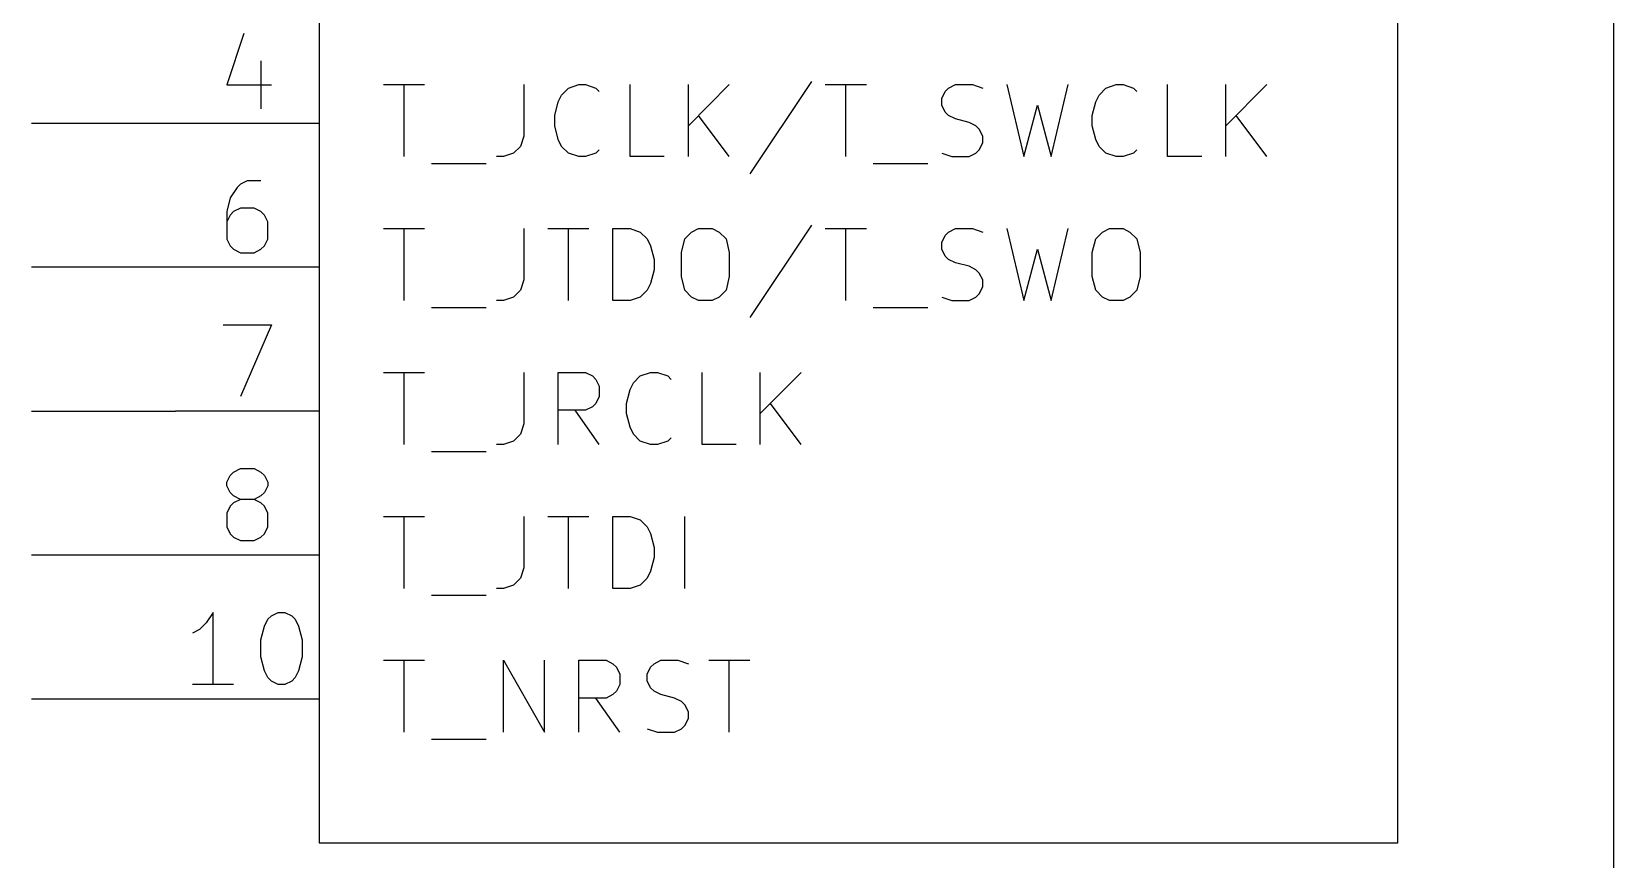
# Model space of a CAD drawing. Extents: x 0.4 to 16.1, y -11.3 to -0.4.
# Drawn here: x 9.55 to 10.65, y -2.611 to -2.036 of the extents above; entities that cross this region are included whole.
import ezdxf

# ---------------------------------------------------------------- set-up
doc = ezdxf.new("R2010")
doc.units = 0
doc.header["$MEASUREMENT"] = 0
for name, color, linetype in [('BLUE3', 171, 'CONTINUOUS'), ('CYAN2', 4, 'CONTINUOUS'), ('GREEN3', 91, 'CONTINUOUS'), ('LYELLOW', 51, 'CONTINUOUS'), ('RED2', 1, 'CONTINUOUS'), ('RED3', 11, 'CONTINUOUS')]:
    doc.layers.add(name, color=color, linetype=linetype)

msp = doc.modelspace()

# ---------------------------------------------------------------- linework, layer by layer
at = {"layer": 'BLUE3', "linetype": 'CONTINUOUS'}
msp.add_line((10.65, -0.55), (10.65, -4.65), dxfattribs=at)
at = {"layer": 'CYAN2', "linetype": 'CONTINUOUS'}
for p, q in [((9.7948, -2.0731), (9.8233, -2.0731)), ((9.7948, -2.0731), (9.8233, -2.0731)), ((9.809, -2.1231), (9.809, -2.0731)), ((9.809, -2.1231), (9.809, -2.0731)), ((9.8924, -2.0731), (9.8924, -2.1088)), ((9.8924, -2.0731), (9.8924, -2.1088)), ((9.9186, -2.0803), (9.9233, -2.0755)), ((9.9186, -2.0803), (9.9233, -2.0755)), ((9.9233, -2.0755), (9.9305, -2.0731)), ((9.9233, -2.0755), (9.9305, -2.0731)), ((9.9305, -2.0731), (9.9352, -2.0731)), ((9.9305, -2.0731), (9.9352, -2.0731)), ((9.9352, -2.0731), (9.9424, -2.0755)), ((9.9352, -2.0731), (9.9424, -2.0755)), ((9.9424, -2.0755), (9.9448, -2.0779)), ((9.9424, -2.0755), (9.9448, -2.0779)), ((9.9662, -2.1231), (9.9662, -2.0731)), ((9.9662, -2.1231), (9.9662, -2.0731)), ((10.0067, -2.1231), (10.0067, -2.0731)), ((10.0352, -2.0731), (10.0067, -2.1017)), ((10.0067, -2.1231), (10.0067, -2.0731)), ((10.0352, -2.0731), (10.0067, -2.1017)), ((10.0924, -2.0708), (10.0495, -2.135)), ((10.0924, -2.0708), (10.0495, -2.135)), ((10.1019, -2.0731), (10.1305, -2.0731)), ((10.1019, -2.0731), (10.1305, -2.0731)), ((10.1162, -2.1231), (10.1162, -2.0731)), ((10.1162, -2.1231), (10.1162, -2.0731)), ((10.1829, -2.0827), (10.1852, -2.0779)), ((10.1829, -2.0827), (10.1852, -2.0779)), ((10.1852, -2.0779), (10.1876, -2.0755)), ((10.1852, -2.0779), (10.1876, -2.0755)), ((10.1876, -2.0755), (10.1924, -2.0731)), ((10.1876, -2.0755), (10.1924, -2.0731)), ((10.1924, -2.0731), (10.2043, -2.0731)), ((10.1924, -2.0731), (10.2043, -2.0731)), ((10.2043, -2.0731), (10.2114, -2.0755)), ((10.2043, -2.0731), (10.2114, -2.0755)), ((10.2281, -2.0731), (10.24, -2.1231)), ((10.2281, -2.0731), (10.24, -2.1231)), ((10.259, -2.1231), (10.2709, -2.0731)), ((10.259, -2.1231), (10.2709, -2.0731)), ((10.2924, -2.0803), (10.2971, -2.0755)), ((10.2924, -2.0803), (10.2971, -2.0755)), ((10.2971, -2.0755), (10.3043, -2.0731)), ((10.2971, -2.0755), (10.3043, -2.0731)), ((10.3043, -2.0731), (10.309, -2.0731)), ((10.3043, -2.0731), (10.309, -2.0731)), ((10.309, -2.0731), (10.3162, -2.0755)), ((10.309, -2.0731), (10.3162, -2.0755)), ((10.3162, -2.0755), (10.3186, -2.0779)), ((10.3162, -2.0755), (10.3186, -2.0779)), ((10.34, -2.1231), (10.34, -2.0731)), ((10.34, -2.1231), (10.34, -2.0731)), ((10.3805, -2.1231), (10.3805, -2.0731)), ((10.409, -2.0731), (10.3805, -2.1017)), ((10.3805, -2.1231), (10.3805, -2.0731)), ((10.409, -2.0731), (10.3805, -2.1017)), ((9.9138, -2.0946), (9.9162, -2.085)), ((9.9138, -2.0946), (9.9162, -2.085)), ((9.9162, -2.085), (9.9186, -2.0803)), ((9.9162, -2.085), (9.9186, -2.0803)), ((10.1829, -2.0874), (10.1829, -2.0827)), ((10.1829, -2.0874), (10.1829, -2.0827)), ((10.1852, -2.0922), (10.1829, -2.0874)), ((10.1852, -2.0922), (10.1829, -2.0874)), ((10.24, -2.1231), (10.2495, -2.0874)), ((10.24, -2.1231), (10.2495, -2.0874)), ((10.2495, -2.0874), (10.259, -2.1231)), ((10.2495, -2.0874), (10.259, -2.1231)), ((10.2876, -2.0946), (10.29, -2.085)), ((10.2876, -2.0946), (10.29, -2.085)), ((10.29, -2.085), (10.2924, -2.0803)), ((10.29, -2.085), (10.2924, -2.0803)), ((9.9138, -2.1017), (9.9138, -2.0946)), ((9.9138, -2.1017), (9.9138, -2.0946)), ((10.0352, -2.1231), (10.0138, -2.0946)), ((10.0352, -2.1231), (10.0138, -2.0946)), ((10.1876, -2.0946), (10.1852, -2.0922)), ((10.1876, -2.0946), (10.1852, -2.0922)), ((10.1924, -2.0969), (10.1876, -2.0946)), ((10.1924, -2.0969), (10.1876, -2.0946)), ((10.2019, -2.0993), (10.1924, -2.0969)), ((10.2019, -2.0993), (10.1924, -2.0969)), ((10.2067, -2.1017), (10.2019, -2.0993)), ((10.2067, -2.1017), (10.2019, -2.0993)), ((10.2876, -2.1017), (10.2876, -2.0946)), ((10.2876, -2.1017), (10.2876, -2.0946)), ((10.409, -2.1231), (10.3876, -2.0946)), ((10.409, -2.1231), (10.3876, -2.0946)), ((9.8924, -2.1088), (9.89, -2.116)), ((9.8924, -2.1088), (9.89, -2.116)), ((9.9162, -2.1112), (9.9138, -2.1017)), ((9.9162, -2.1112), (9.9138, -2.1017)), ((9.9186, -2.116), (9.9162, -2.1112)), ((9.9186, -2.116), (9.9162, -2.1112)), ((10.209, -2.1041), (10.2067, -2.1017)), ((10.209, -2.1041), (10.2067, -2.1017)), ((10.2114, -2.1088), (10.209, -2.1041)), ((10.2114, -2.1088), (10.209, -2.1041)), ((10.2114, -2.1136), (10.2114, -2.1088)), ((10.2114, -2.1136), (10.2114, -2.1088)), ((10.29, -2.1112), (10.2876, -2.1017)), ((10.29, -2.1112), (10.2876, -2.1017)), ((10.2924, -2.116), (10.29, -2.1112)), ((10.2924, -2.116), (10.29, -2.1112)), ((9.8852, -2.1208), (9.8781, -2.1231)), ((9.8852, -2.1208), (9.8781, -2.1231)), ((9.89, -2.116), (9.8852, -2.1208)), ((9.89, -2.116), (9.8852, -2.1208)), ((9.9233, -2.1208), (9.9186, -2.116)), ((9.9233, -2.1208), (9.9186, -2.116)), ((9.9305, -2.1231), (9.9233, -2.1208)), ((9.9305, -2.1231), (9.9233, -2.1208)), ((9.9424, -2.1208), (9.9352, -2.1231)), ((9.9424, -2.1208), (9.9352, -2.1231)), ((9.9448, -2.1184), (9.9424, -2.1208)), ((9.9448, -2.1184), (9.9424, -2.1208)), ((10.1829, -2.1208), (10.19, -2.1231)), ((10.1829, -2.1208), (10.19, -2.1231)), ((10.2019, -2.1231), (10.2067, -2.1208)), ((10.2019, -2.1231), (10.2067, -2.1208)), ((10.2067, -2.1208), (10.209, -2.1184)), ((10.2067, -2.1208), (10.209, -2.1184)), ((10.209, -2.1184), (10.2114, -2.1136)), ((10.209, -2.1184), (10.2114, -2.1136)), ((10.2971, -2.1208), (10.2924, -2.116)), ((10.2971, -2.1208), (10.2924, -2.116)), ((10.3043, -2.1231), (10.2971, -2.1208)), ((10.3043, -2.1231), (10.2971, -2.1208)), ((10.3162, -2.1208), (10.309, -2.1231)), ((10.3162, -2.1208), (10.309, -2.1231)), ((10.3186, -2.1184), (10.3162, -2.1208)), ((10.3186, -2.1184), (10.3162, -2.1208)), ((9.8281, -2.1279), (9.8662, -2.1279)), ((9.8281, -2.1279), (9.8662, -2.1279)), ((9.8781, -2.1231), (9.8733, -2.1231)), ((9.8781, -2.1231), (9.8733, -2.1231)), ((9.9352, -2.1231), (9.9305, -2.1231)), ((9.9352, -2.1231), (9.9305, -2.1231)), ((9.99, -2.1231), (9.9662, -2.1231)), ((9.99, -2.1231), (9.9662, -2.1231)), ((10.1352, -2.1279), (10.1733, -2.1279)), ((10.1352, -2.1279), (10.1733, -2.1279)), ((10.19, -2.1231), (10.2019, -2.1231)), ((10.19, -2.1231), (10.2019, -2.1231)), ((10.309, -2.1231), (10.3043, -2.1231)), ((10.309, -2.1231), (10.3043, -2.1231)), ((10.3638, -2.1231), (10.34, -2.1231)), ((10.3638, -2.1231), (10.34, -2.1231)), ((9.7948, -2.1731), (9.8233, -2.1731)), ((9.7948, -2.1731), (9.8233, -2.1731)), ((9.809, -2.2231), (9.809, -2.1731)), ((9.809, -2.2231), (9.809, -2.1731)), ((9.8924, -2.1731), (9.8924, -2.2088)), ((9.8924, -2.1731), (9.8924, -2.2088)), ((9.909, -2.1731), (9.9376, -2.1731)), ((9.909, -2.1731), (9.9376, -2.1731)), ((9.9233, -2.2231), (9.9233, -2.1731)), ((9.9233, -2.2231), (9.9233, -2.1731)), ((9.9543, -2.2231), (9.9543, -2.1731)), ((9.9543, -2.1731), (9.9662, -2.1731)), ((9.9543, -2.2231), (9.9543, -2.1731)), ((9.9543, -2.1731), (9.9662, -2.1731)), ((9.9662, -2.1731), (9.9733, -2.1755)), ((9.9662, -2.1731), (9.9733, -2.1755)), ((9.9733, -2.1755), (9.9781, -2.1803)), ((9.9733, -2.1755), (9.9781, -2.1803)), ((10.0043, -2.1803), (10.009, -2.1755)), ((10.0043, -2.1803), (10.009, -2.1755)), ((10.009, -2.1755), (10.0138, -2.1731)), ((10.009, -2.1755), (10.0138, -2.1731)), ((10.0138, -2.1731), (10.0233, -2.1731)), ((10.0138, -2.1731), (10.0233, -2.1731)), ((10.0233, -2.1731), (10.0281, -2.1755)), ((10.0233, -2.1731), (10.0281, -2.1755)), ((10.0281, -2.1755), (10.0329, -2.1803)), ((10.0281, -2.1755), (10.0329, -2.1803)), ((10.0924, -2.1708), (10.0495, -2.235)), ((10.0924, -2.1708), (10.0495, -2.235)), ((10.1019, -2.1731), (10.1305, -2.1731)), ((10.1019, -2.1731), (10.1305, -2.1731)), ((10.1162, -2.2231), (10.1162, -2.1731)), ((10.1162, -2.2231), (10.1162, -2.1731)), ((10.1829, -2.1827), (10.1852, -2.1779)), ((10.1829, -2.1827), (10.1852, -2.1779)), ((10.1852, -2.1779), (10.1876, -2.1755)), ((10.1852, -2.1779), (10.1876, -2.1755)), ((10.1876, -2.1755), (10.1924, -2.1731)), ((10.1876, -2.1755), (10.1924, -2.1731)), ((10.1924, -2.1731), (10.2043, -2.1731)), ((10.1924, -2.1731), (10.2043, -2.1731)), ((10.2043, -2.1731), (10.2114, -2.1755)), ((10.2043, -2.1731), (10.2114, -2.1755)), ((10.2281, -2.1731), (10.24, -2.2231)), ((10.2281, -2.1731), (10.24, -2.2231)), ((10.259, -2.2231), (10.2709, -2.1731)), ((10.259, -2.2231), (10.2709, -2.1731)), ((10.29, -2.1803), (10.2948, -2.1755)), ((10.29, -2.1803), (10.2948, -2.1755)), ((10.2948, -2.1755), (10.2995, -2.1731)), ((10.2948, -2.1755), (10.2995, -2.1731)), ((10.2995, -2.1731), (10.309, -2.1731)), ((10.2995, -2.1731), (10.309, -2.1731)), ((10.309, -2.1731), (10.3138, -2.1755)), ((10.309, -2.1731), (10.3138, -2.1755)), ((10.3138, -2.1755), (10.3186, -2.1803)), ((10.3138, -2.1755), (10.3186, -2.1803)), ((9.9781, -2.1803), (9.9805, -2.185)), ((9.9781, -2.1803), (9.9805, -2.185)), ((9.9805, -2.185), (9.9829, -2.1946)), ((9.9805, -2.185), (9.9829, -2.1946)), ((10.0019, -2.1898), (10.0043, -2.1803)), ((10.0019, -2.1898), (10.0043, -2.1803)), ((10.0329, -2.1803), (10.0352, -2.1898)), ((10.0329, -2.1803), (10.0352, -2.1898)), ((10.1829, -2.1874), (10.1829, -2.1827)), ((10.1829, -2.1874), (10.1829, -2.1827)), ((10.1852, -2.1922), (10.1829, -2.1874)), ((10.1852, -2.1922), (10.1829, -2.1874)), ((10.24, -2.2231), (10.2495, -2.1874)), ((10.24, -2.2231), (10.2495, -2.1874)), ((10.2495, -2.1874), (10.259, -2.2231)), ((10.2495, -2.1874), (10.259, -2.2231)), ((10.2876, -2.1898), (10.29, -2.1803)), ((10.2876, -2.1898), (10.29, -2.1803)), ((10.3186, -2.1803), (10.3209, -2.1898)), ((10.3186, -2.1803), (10.3209, -2.1898)), ((9.9829, -2.1946), (9.9829, -2.2017)), ((9.9829, -2.1946), (9.9829, -2.2017)), ((10.0019, -2.2065), (10.0019, -2.1898)), ((10.0019, -2.2065), (10.0019, -2.1898)), ((10.0352, -2.1898), (10.0352, -2.2065)), ((10.0352, -2.1898), (10.0352, -2.2065)), ((10.1876, -2.1946), (10.1852, -2.1922)), ((10.1876, -2.1946), (10.1852, -2.1922)), ((10.1924, -2.1969), (10.1876, -2.1946)), ((10.1924, -2.1969), (10.1876, -2.1946)), ((10.2019, -2.1993), (10.1924, -2.1969)), ((10.2019, -2.1993), (10.1924, -2.1969)), ((10.2067, -2.2017), (10.2019, -2.1993)), ((10.2067, -2.2017), (10.2019, -2.1993)), ((10.2876, -2.2065), (10.2876, -2.1898)), ((10.2876, -2.2065), (10.2876, -2.1898)), ((10.3209, -2.1898), (10.3209, -2.2065)), ((10.3209, -2.1898), (10.3209, -2.2065)), ((9.8924, -2.2088), (9.89, -2.216)), ((9.8924, -2.2088), (9.89, -2.216)), ((9.9829, -2.2017), (9.9805, -2.2112)), ((9.9829, -2.2017), (9.9805, -2.2112)), ((10.0043, -2.216), (10.0019, -2.2065)), ((10.0043, -2.216), (10.0019, -2.2065)), ((10.0352, -2.2065), (10.0329, -2.216)), ((10.0352, -2.2065), (10.0329, -2.216)), ((10.209, -2.2041), (10.2067, -2.2017)), ((10.209, -2.2041), (10.2067, -2.2017)), ((10.2114, -2.2088), (10.209, -2.2041)), ((10.2114, -2.2088), (10.209, -2.2041)), ((10.2114, -2.2136), (10.2114, -2.2088)), ((10.2114, -2.2136), (10.2114, -2.2088)), ((10.29, -2.216), (10.2876, -2.2065)), ((10.29, -2.216), (10.2876, -2.2065)), ((10.3209, -2.2065), (10.3186, -2.216)), ((10.3209, -2.2065), (10.3186, -2.216)), ((9.8852, -2.2208), (9.8781, -2.2231)), ((9.8852, -2.2208), (9.8781, -2.2231)), ((9.89, -2.216), (9.8852, -2.2208)), ((9.89, -2.216), (9.8852, -2.2208)), ((9.9733, -2.2208), (9.9662, -2.2231)), ((9.9733, -2.2208), (9.9662, -2.2231)), ((9.9781, -2.216), (9.9733, -2.2208)), ((9.9781, -2.216), (9.9733, -2.2208)), ((9.9805, -2.2112), (9.9781, -2.216)), ((9.9805, -2.2112), (9.9781, -2.216)), ((10.009, -2.2208), (10.0043, -2.216)), ((10.009, -2.2208), (10.0043, -2.216)), ((10.0138, -2.2231), (10.009, -2.2208)), ((10.0138, -2.2231), (10.009, -2.2208)), ((10.0281, -2.2208), (10.0233, -2.2231)), ((10.0281, -2.2208), (10.0233, -2.2231)), ((10.0329, -2.216), (10.0281, -2.2208)), ((10.0329, -2.216), (10.0281, -2.2208)), ((10.1829, -2.2208), (10.19, -2.2231)), ((10.1829, -2.2208), (10.19, -2.2231)), ((10.2019, -2.2231), (10.2067, -2.2208)), ((10.2019, -2.2231), (10.2067, -2.2208)), ((10.2067, -2.2208), (10.209, -2.2184)), ((10.2067, -2.2208), (10.209, -2.2184)), ((10.209, -2.2184), (10.2114, -2.2136)), ((10.209, -2.2184), (10.2114, -2.2136)), ((10.2948, -2.2208), (10.29, -2.216)), ((10.2948, -2.2208), (10.29, -2.216)), ((10.2995, -2.2231), (10.2948, -2.2208)), ((10.2995, -2.2231), (10.2948, -2.2208)), ((10.3138, -2.2208), (10.309, -2.2231)), ((10.3138, -2.2208), (10.309, -2.2231)), ((10.3186, -2.216), (10.3138, -2.2208)), ((10.3186, -2.216), (10.3138, -2.2208)), ((9.8281, -2.2279), (9.8662, -2.2279)), ((9.8281, -2.2279), (9.8662, -2.2279)), ((9.8781, -2.2231), (9.8733, -2.2231)), ((9.8781, -2.2231), (9.8733, -2.2231)), ((9.9662, -2.2231), (9.9543, -2.2231)), ((9.9662, -2.2231), (9.9543, -2.2231)), ((10.0233, -2.2231), (10.0138, -2.2231)), ((10.0233, -2.2231), (10.0138, -2.2231)), ((10.1352, -2.2279), (10.1733, -2.2279)), ((10.1352, -2.2279), (10.1733, -2.2279)), ((10.19, -2.2231), (10.2019, -2.2231)), ((10.19, -2.2231), (10.2019, -2.2231)), ((10.309, -2.2231), (10.2995, -2.2231)), ((10.309, -2.2231), (10.2995, -2.2231)), ((9.7948, -2.2731), (9.8233, -2.2731)), ((9.7948, -2.2731), (9.8233, -2.2731)), ((9.809, -2.3231), (9.809, -2.2731)), ((9.809, -2.3231), (9.809, -2.2731)), ((9.8924, -2.2731), (9.8924, -2.3088)), ((9.8924, -2.2731), (9.8924, -2.3088)), ((9.9162, -2.3231), (9.9162, -2.2731)), ((9.9162, -2.2731), (9.9352, -2.2731)), ((9.9162, -2.3231), (9.9162, -2.2731)), ((9.9162, -2.2731), (9.9352, -2.2731)), ((9.9352, -2.2731), (9.94, -2.2755)), ((9.9352, -2.2731), (9.94, -2.2755)), ((9.94, -2.2755), (9.9424, -2.2779)), ((9.94, -2.2755), (9.9424, -2.2779)), ((9.9686, -2.2803), (9.9733, -2.2755)), ((9.9686, -2.2803), (9.9733, -2.2755)), ((9.9733, -2.2755), (9.9805, -2.2731)), ((9.9733, -2.2755), (9.9805, -2.2731)), ((9.9805, -2.2731), (9.9852, -2.2731)), ((9.9805, -2.2731), (9.9852, -2.2731)), ((9.9852, -2.2731), (9.9924, -2.2755)), ((9.9852, -2.2731), (9.9924, -2.2755)), ((9.9924, -2.2755), (9.9948, -2.2779)), ((9.9924, -2.2755), (9.9948, -2.2779)), ((10.0162, -2.3231), (10.0162, -2.2731)), ((10.0162, -2.3231), (10.0162, -2.2731)), ((10.0567, -2.3231), (10.0567, -2.2731)), ((10.0852, -2.2731), (10.0567, -2.3017)), ((10.0567, -2.3231), (10.0567, -2.2731)), ((10.0852, -2.2731), (10.0567, -2.3017)), ((9.9424, -2.2779), (9.9448, -2.2827)), ((9.9424, -2.2779), (9.9448, -2.2827)), ((9.9448, -2.2827), (9.9448, -2.2898)), ((9.9448, -2.2827), (9.9448, -2.2898)), ((9.9638, -2.2946), (9.9662, -2.285)), ((9.9638, -2.2946), (9.9662, -2.285)), ((9.9662, -2.285), (9.9686, -2.2803)), ((9.9662, -2.285), (9.9686, -2.2803)), ((9.94, -2.2969), (9.9352, -2.2993)), ((9.94, -2.2969), (9.9352, -2.2993)), ((9.9424, -2.2946), (9.94, -2.2969)), ((9.9424, -2.2946), (9.94, -2.2969)), ((9.9448, -2.2898), (9.9424, -2.2946)), ((9.9448, -2.2898), (9.9424, -2.2946)), ((9.9638, -2.3017), (9.9638, -2.2946)), ((9.9638, -2.3017), (9.9638, -2.2946)), ((10.0852, -2.3231), (10.0638, -2.2946)), ((10.0852, -2.3231), (10.0638, -2.2946)), ((9.8924, -2.3088), (9.89, -2.316)), ((9.8924, -2.3088), (9.89, -2.316)), ((9.9352, -2.2993), (9.9162, -2.2993)), ((9.9352, -2.2993), (9.9162, -2.2993)), ((9.9448, -2.3231), (9.9281, -2.2993)), ((9.9448, -2.3231), (9.9281, -2.2993)), ((9.9662, -2.3112), (9.9638, -2.3017)), ((9.9662, -2.3112), (9.9638, -2.3017)), ((9.8852, -2.3208), (9.8781, -2.3231)), ((9.8852, -2.3208), (9.8781, -2.3231)), ((9.89, -2.316), (9.8852, -2.3208)), ((9.89, -2.316), (9.8852, -2.3208)), ((9.9686, -2.316), (9.9662, -2.3112)), ((9.9686, -2.316), (9.9662, -2.3112)), ((9.9733, -2.3208), (9.9686, -2.316)), ((9.9733, -2.3208), (9.9686, -2.316)), ((9.9805, -2.3231), (9.9733, -2.3208)), ((9.9805, -2.3231), (9.9733, -2.3208)), ((9.9924, -2.3208), (9.9852, -2.3231)), ((9.9924, -2.3208), (9.9852, -2.3231)), ((9.9948, -2.3184), (9.9924, -2.3208)), ((9.9948, -2.3184), (9.9924, -2.3208)), ((9.8281, -2.3279), (9.8662, -2.3279)), ((9.8281, -2.3279), (9.8662, -2.3279)), ((9.8781, -2.3231), (9.8733, -2.3231)), ((9.8781, -2.3231), (9.8733, -2.3231)), ((9.9852, -2.3231), (9.9805, -2.3231)), ((9.9852, -2.3231), (9.9805, -2.3231)), ((10.04, -2.3231), (10.0162, -2.3231)), ((10.04, -2.3231), (10.0162, -2.3231)), ((9.7948, -2.3731), (9.8233, -2.3731)), ((9.7948, -2.3731), (9.8233, -2.3731)), ((9.809, -2.4231), (9.809, -2.3731)), ((9.809, -2.4231), (9.809, -2.3731)), ((9.8924, -2.3731), (9.8924, -2.4088)), ((9.8924, -2.3731), (9.8924, -2.4088)), ((9.909, -2.3731), (9.9376, -2.3731)), ((9.909, -2.3731), (9.9376, -2.3731)), ((9.9233, -2.4231), (9.9233, -2.3731)), ((9.9233, -2.4231), (9.9233, -2.3731)), ((9.9543, -2.4231), (9.9543, -2.3731)), ((9.9543, -2.3731), (9.9662, -2.3731)), ((9.9543, -2.4231), (9.9543, -2.3731)), ((9.9543, -2.3731), (9.9662, -2.3731)), ((9.9662, -2.3731), (9.9733, -2.3755)), ((9.9662, -2.3731), (9.9733, -2.3755)), ((9.9733, -2.3755), (9.9781, -2.3803)), ((9.9733, -2.3755), (9.9781, -2.3803)), ((10.0043, -2.4231), (10.0043, -2.3731)), ((10.0043, -2.4231), (10.0043, -2.3731)), ((9.9781, -2.3803), (9.9805, -2.385)), ((9.9781, -2.3803), (9.9805, -2.385)), ((9.9805, -2.385), (9.9829, -2.3946)), ((9.9805, -2.385), (9.9829, -2.3946)), ((9.9829, -2.3946), (9.9829, -2.4017)), ((9.9829, -2.3946), (9.9829, -2.4017)), ((9.8924, -2.4088), (9.89, -2.416)), ((9.8924, -2.4088), (9.89, -2.416)), ((9.9829, -2.4017), (9.9805, -2.4112)), ((9.9829, -2.4017), (9.9805, -2.4112)), ((9.89, -2.416), (9.8852, -2.4208)), ((9.89, -2.416), (9.8852, -2.4208)), ((9.9781, -2.416), (9.9733, -2.4208)), ((9.9781, -2.416), (9.9733, -2.4208)), ((9.9805, -2.4112), (9.9781, -2.416)), ((9.9805, -2.4112), (9.9781, -2.416)), ((9.8281, -2.4279), (9.8662, -2.4279)), ((9.8281, -2.4279), (9.8662, -2.4279)), ((9.8781, -2.4231), (9.8733, -2.4231)), ((9.8781, -2.4231), (9.8733, -2.4231)), ((9.8852, -2.4208), (9.8781, -2.4231)), ((9.8852, -2.4208), (9.8781, -2.4231)), ((9.9662, -2.4231), (9.9543, -2.4231)), ((9.9662, -2.4231), (9.9543, -2.4231)), ((9.9733, -2.4208), (9.9662, -2.4231)), ((9.9733, -2.4208), (9.9662, -2.4231)), ((9.7948, -2.4731), (9.8233, -2.4731)), ((9.7948, -2.4731), (9.8233, -2.4731)), ((9.809, -2.5231), (9.809, -2.4731)), ((9.809, -2.5231), (9.809, -2.4731)), ((9.8781, -2.5231), (9.8781, -2.4731)), ((9.8781, -2.4731), (9.9067, -2.5231)), ((9.8781, -2.5231), (9.8781, -2.4731)), ((9.8781, -2.4731), (9.9067, -2.5231)), ((9.9067, -2.5231), (9.9067, -2.4731)), ((9.9067, -2.5231), (9.9067, -2.4731)), ((9.9305, -2.5231), (9.9305, -2.4731)), ((9.9305, -2.4731), (9.9495, -2.4731)), ((9.9305, -2.5231), (9.9305, -2.4731)), ((9.9305, -2.4731), (9.9495, -2.4731)), ((9.9495, -2.4731), (9.9543, -2.4755)), ((9.9495, -2.4731), (9.9543, -2.4755)), ((9.9829, -2.4755), (9.9876, -2.4731)), ((9.9829, -2.4755), (9.9876, -2.4731)), ((9.9876, -2.4731), (9.9995, -2.4731)), ((9.9876, -2.4731), (9.9995, -2.4731)), ((9.9995, -2.4731), (10.0067, -2.4755)), ((9.9995, -2.4731), (10.0067, -2.4755)), ((10.0209, -2.4731), (10.0495, -2.4731)), ((10.0209, -2.4731), (10.0495, -2.4731)), ((10.0352, -2.5231), (10.0352, -2.4731)), ((10.0352, -2.5231), (10.0352, -2.4731)), ((9.9543, -2.4755), (9.9567, -2.4779)), ((9.9543, -2.4755), (9.9567, -2.4779)), ((9.9567, -2.4779), (9.959, -2.4827)), ((9.9567, -2.4779), (9.959, -2.4827)), ((9.959, -2.4827), (9.959, -2.4898)), ((9.959, -2.4827), (9.959, -2.4898)), ((9.9781, -2.4827), (9.9805, -2.4779)), ((9.9781, -2.4827), (9.9805, -2.4779)), ((9.9781, -2.4874), (9.9781, -2.4827)), ((9.9781, -2.4874), (9.9781, -2.4827)), ((9.9805, -2.4779), (9.9829, -2.4755)), ((9.9805, -2.4779), (9.9829, -2.4755)), ((9.9543, -2.4969), (9.9495, -2.4993)), ((9.9543, -2.4969), (9.9495, -2.4993)), ((9.9567, -2.4946), (9.9543, -2.4969)), ((9.9567, -2.4946), (9.9543, -2.4969)), ((9.959, -2.4898), (9.9567, -2.4946)), ((9.959, -2.4898), (9.9567, -2.4946)), ((9.9805, -2.4922), (9.9781, -2.4874)), ((9.9805, -2.4922), (9.9781, -2.4874)), ((9.9829, -2.4946), (9.9805, -2.4922)), ((9.9829, -2.4946), (9.9805, -2.4922)), ((9.9876, -2.4969), (9.9829, -2.4946)), ((9.9876, -2.4969), (9.9829, -2.4946)), ((9.9971, -2.4993), (9.9876, -2.4969)), ((9.9971, -2.4993), (9.9876, -2.4969)), ((9.9495, -2.4993), (9.9305, -2.4993)), ((9.9495, -2.4993), (9.9305, -2.4993)), ((9.959, -2.5231), (9.9424, -2.4993)), ((9.959, -2.5231), (9.9424, -2.4993)), ((10.0019, -2.5017), (9.9971, -2.4993)), ((10.0019, -2.5017), (9.9971, -2.4993)), ((10.0043, -2.5041), (10.0019, -2.5017)), ((10.0043, -2.5041), (10.0019, -2.5017)), ((10.0067, -2.5088), (10.0043, -2.5041)), ((10.0067, -2.5088), (10.0043, -2.5041)), ((10.0019, -2.5208), (10.0043, -2.5184)), ((10.0019, -2.5208), (10.0043, -2.5184)), ((10.0043, -2.5184), (10.0067, -2.5136)), ((10.0043, -2.5184), (10.0067, -2.5136)), ((10.0067, -2.5136), (10.0067, -2.5088)), ((10.0067, -2.5136), (10.0067, -2.5088)), ((9.8281, -2.5279), (9.8662, -2.5279)), ((9.8281, -2.5279), (9.8662, -2.5279)), ((9.9781, -2.5208), (9.9852, -2.5231)), ((9.9781, -2.5208), (9.9852, -2.5231)), ((9.9852, -2.5231), (9.9971, -2.5231)), ((9.9852, -2.5231), (9.9971, -2.5231)), ((9.9971, -2.5231), (10.0019, -2.5208)), ((9.9971, -2.5231), (10.0019, -2.5208))]:
    msp.add_line(p, q, dxfattribs=at)
at = {"layer": 'GREEN3', "linetype": 'CONTINUOUS'}
for p, q in [((9.65, -2.1), (9.55, -2.1)), ((9.65, -2.2), (9.55, -2.2)), ((9.55, -2.3), (9.65, -2.3)), ((9.65, -2.4), (9.55, -2.4)), ((9.65, -2.5), (9.55, -2.5))]:
    msp.add_line(p, q, dxfattribs=at)
at = {"layer": 'LYELLOW', "linetype": 'CONTINUOUS'}
for p, q in [((9.75, -1.4), (9.75, -2.6)), ((10.5, -2.6), (10.5, -1.4)), ((9.75, -2.6), (10.5, -2.6))]:
    msp.add_line(p, q, dxfattribs=at)
at = {"layer": 'RED2', "linetype": 'CONTINUOUS'}
for p, q in [((9.75, -1.4), (9.75, -2.6)), ((10.5, -2.6), (10.5, -1.4)), ((9.75, -2.1), (9.65, -2.1)), ((9.75, -2.1), (9.65, -2.1)), ((9.75, -2.2), (9.65, -2.2)), ((9.75, -2.2), (9.65, -2.2)), ((9.75, -2.3), (9.65, -2.3)), ((9.75, -2.3), (9.65, -2.3)), ((9.75, -2.4), (9.65, -2.4)), ((9.75, -2.4), (9.65, -2.4)), ((9.75, -2.5), (9.65, -2.5)), ((9.75, -2.5), (9.65, -2.5)), ((9.75, -2.6), (10.5, -2.6))]:
    msp.add_line(p, q, dxfattribs=at)
at = {"layer": 'RED3', "linetype": 'CONTINUOUS'}
for p, q in [((9.6976, -2.0375), (9.6857, -2.0732)), ((9.6976, -2.0375), (9.6857, -2.0732)), ((9.7095, -2.0565), (9.7095, -2.0899)), ((9.7095, -2.0565), (9.7095, -2.0899)), ((9.6857, -2.0732), (9.7167, -2.0732)), ((9.6857, -2.0732), (9.7167, -2.0732)), ((9.6929, -2.1446), (9.6881, -2.1518)), ((9.6929, -2.1446), (9.6881, -2.1518)), ((9.6952, -2.1423), (9.6929, -2.1446)), ((9.6952, -2.1423), (9.6929, -2.1446)), ((9.7, -2.1399), (9.6952, -2.1423)), ((9.7, -2.1399), (9.6952, -2.1423)), ((9.7095, -2.1399), (9.7, -2.1399)), ((9.7095, -2.1399), (9.7, -2.1399)), ((9.6881, -2.1518), (9.6857, -2.1613)), ((9.6881, -2.1518), (9.6857, -2.1613)), ((9.6857, -2.1613), (9.6857, -2.1804)), ((9.6857, -2.1613), (9.6857, -2.1804)), ((9.6881, -2.1637), (9.6857, -2.1684)), ((9.6881, -2.1637), (9.6857, -2.1684)), ((9.6905, -2.1613), (9.6881, -2.1637)), ((9.6905, -2.1613), (9.6881, -2.1637)), ((9.6952, -2.1589), (9.6905, -2.1613)), ((9.6952, -2.1589), (9.6905, -2.1613)), ((9.7048, -2.1589), (9.6952, -2.1589)), ((9.7048, -2.1589), (9.6952, -2.1589)), ((9.7095, -2.1613), (9.7048, -2.1589)), ((9.7095, -2.1613), (9.7048, -2.1589)), ((9.7119, -2.1637), (9.7095, -2.1613)), ((9.7119, -2.1637), (9.7095, -2.1613)), ((9.7143, -2.1684), (9.7119, -2.1637)), ((9.7143, -2.1684), (9.7119, -2.1637)), ((9.7143, -2.1804), (9.7143, -2.1684)), ((9.7143, -2.1804), (9.7143, -2.1684)), ((9.6857, -2.1804), (9.6881, -2.1851)), ((9.6857, -2.1804), (9.6881, -2.1851)), ((9.6881, -2.1851), (9.6905, -2.1875)), ((9.6881, -2.1851), (9.6905, -2.1875)), ((9.6905, -2.1875), (9.6952, -2.1899)), ((9.6905, -2.1875), (9.6952, -2.1899)), ((9.7048, -2.1899), (9.7095, -2.1875)), ((9.7048, -2.1899), (9.7095, -2.1875)), ((9.7095, -2.1875), (9.7119, -2.1851)), ((9.7095, -2.1875), (9.7119, -2.1851)), ((9.7119, -2.1851), (9.7143, -2.1804)), ((9.7119, -2.1851), (9.7143, -2.1804)), ((9.6952, -2.1899), (9.7048, -2.1899)), ((9.6952, -2.1899), (9.7048, -2.1899)), ((9.6833, -2.2399), (9.7167, -2.2399)), ((9.6833, -2.2399), (9.7167, -2.2399)), ((9.7167, -2.2399), (9.6952, -2.2899)), ((9.7167, -2.2399), (9.6952, -2.2899)), ((9.6881, -2.3446), (9.6905, -2.3423)), ((9.6881, -2.3446), (9.6905, -2.3423)), ((9.6905, -2.3423), (9.6952, -2.3399)), ((9.6905, -2.3423), (9.6952, -2.3399)), ((9.6952, -2.3399), (9.7048, -2.3399)), ((9.6952, -2.3399), (9.7048, -2.3399)), ((9.7048, -2.3399), (9.7095, -2.3423)), ((9.7048, -2.3399), (9.7095, -2.3423)), ((9.7095, -2.3423), (9.7119, -2.3446)), ((9.7095, -2.3423), (9.7119, -2.3446)), ((9.6857, -2.3494), (9.6881, -2.3446)), ((9.6857, -2.3494), (9.6881, -2.3446)), ((9.6857, -2.3518), (9.6857, -2.3494)), ((9.6857, -2.3518), (9.6857, -2.3494)), ((9.6881, -2.3565), (9.6857, -2.3518)), ((9.6881, -2.3565), (9.6857, -2.3518)), ((9.7119, -2.3446), (9.7143, -2.3494)), ((9.7119, -2.3446), (9.7143, -2.3494)), ((9.7143, -2.3518), (9.7119, -2.3565)), ((9.7143, -2.3518), (9.7119, -2.3565)), ((9.7143, -2.3494), (9.7143, -2.3518)), ((9.7143, -2.3494), (9.7143, -2.3518)), ((9.6905, -2.3589), (9.6881, -2.3565)), ((9.6905, -2.3589), (9.6881, -2.3565)), ((9.6905, -2.3637), (9.6881, -2.3661)), ((9.6905, -2.3637), (9.6881, -2.3661)), ((9.6952, -2.3613), (9.6905, -2.3589)), ((9.6952, -2.3613), (9.6905, -2.3589)), ((9.6952, -2.3613), (9.6905, -2.3637)), ((9.6952, -2.3613), (9.6905, -2.3637)), ((9.7048, -2.3613), (9.6952, -2.3613)), ((9.7048, -2.3613), (9.6952, -2.3613)), ((9.7095, -2.3589), (9.7048, -2.3613)), ((9.7095, -2.3589), (9.7048, -2.3613)), ((9.7095, -2.3637), (9.7048, -2.3613)), ((9.7095, -2.3637), (9.7048, -2.3613)), ((9.7119, -2.3565), (9.7095, -2.3589)), ((9.7119, -2.3565), (9.7095, -2.3589)), ((9.7119, -2.3661), (9.7095, -2.3637)), ((9.7119, -2.3661), (9.7095, -2.3637)), ((9.6881, -2.3661), (9.6857, -2.3708)), ((9.6881, -2.3661), (9.6857, -2.3708)), ((9.6857, -2.3708), (9.6857, -2.3804)), ((9.6857, -2.3708), (9.6857, -2.3804)), ((9.7143, -2.3708), (9.7119, -2.3661)), ((9.7143, -2.3708), (9.7119, -2.3661)), ((9.7143, -2.3804), (9.7143, -2.3708)), ((9.7143, -2.3804), (9.7143, -2.3708)), ((9.6857, -2.3804), (9.6881, -2.3851)), ((9.6857, -2.3804), (9.6881, -2.3851)), ((9.6881, -2.3851), (9.6905, -2.3875)), ((9.6881, -2.3851), (9.6905, -2.3875)), ((9.7095, -2.3875), (9.7119, -2.3851)), ((9.7095, -2.3875), (9.7119, -2.3851)), ((9.7119, -2.3851), (9.7143, -2.3804)), ((9.7119, -2.3851), (9.7143, -2.3804)), ((9.6905, -2.3875), (9.6952, -2.3899)), ((9.6905, -2.3875), (9.6952, -2.3899)), ((9.6952, -2.3899), (9.7048, -2.3899)), ((9.6952, -2.3899), (9.7048, -2.3899)), ((9.7048, -2.3899), (9.7095, -2.3875)), ((9.7048, -2.3899), (9.7095, -2.3875)), ((9.6762, -2.4399), (9.6714, -2.447)), ((9.6762, -2.4399), (9.6714, -2.447)), ((9.6762, -2.4899), (9.6762, -2.4399)), ((9.6762, -2.4899), (9.6762, -2.4399)), ((9.7167, -2.4423), (9.7214, -2.4399)), ((9.7167, -2.4423), (9.7214, -2.4399)), ((9.7214, -2.4399), (9.7262, -2.4399)), ((9.7214, -2.4399), (9.7262, -2.4399)), ((9.7262, -2.4399), (9.7309, -2.4423)), ((9.7262, -2.4399), (9.7309, -2.4423)), ((9.6667, -2.4518), (9.6619, -2.4542)), ((9.6667, -2.4518), (9.6619, -2.4542)), ((9.6714, -2.447), (9.6667, -2.4518)), ((9.6714, -2.447), (9.6667, -2.4518)), ((9.7095, -2.4589), (9.7119, -2.4494)), ((9.7095, -2.4589), (9.7119, -2.4494)), ((9.7119, -2.4494), (9.7143, -2.4446)), ((9.7119, -2.4494), (9.7143, -2.4446)), ((9.7143, -2.4446), (9.7167, -2.4423)), ((9.7143, -2.4446), (9.7167, -2.4423)), ((9.7309, -2.4423), (9.7333, -2.4446)), ((9.7309, -2.4423), (9.7333, -2.4446)), ((9.7333, -2.4446), (9.7357, -2.4494)), ((9.7333, -2.4446), (9.7357, -2.4494)), ((9.7357, -2.4494), (9.7381, -2.4589)), ((9.7357, -2.4494), (9.7381, -2.4589)), ((9.7095, -2.4708), (9.7095, -2.4589)), ((9.7095, -2.4708), (9.7095, -2.4589)), ((9.7381, -2.4589), (9.7381, -2.4708)), ((9.7381, -2.4589), (9.7381, -2.4708)), ((9.7119, -2.4804), (9.7095, -2.4708)), ((9.7119, -2.4804), (9.7095, -2.4708)), ((9.7381, -2.4708), (9.7357, -2.4804)), ((9.7381, -2.4708), (9.7357, -2.4804)), ((9.7143, -2.4851), (9.7119, -2.4804)), ((9.7143, -2.4851), (9.7119, -2.4804)), ((9.7167, -2.4875), (9.7143, -2.4851)), ((9.7167, -2.4875), (9.7143, -2.4851)), ((9.7333, -2.4851), (9.7309, -2.4875)), ((9.7333, -2.4851), (9.7309, -2.4875)), ((9.7357, -2.4804), (9.7333, -2.4851)), ((9.7357, -2.4804), (9.7333, -2.4851)), ((9.6905, -2.4899), (9.6619, -2.4899)), ((9.6905, -2.4899), (9.6619, -2.4899)), ((9.7214, -2.4899), (9.7167, -2.4875)), ((9.7214, -2.4899), (9.7167, -2.4875)), ((9.7262, -2.4899), (9.7214, -2.4899)), ((9.7262, -2.4899), (9.7214, -2.4899)), ((9.7309, -2.4875), (9.7262, -2.4899)), ((9.7309, -2.4875), (9.7262, -2.4899))]:
    msp.add_line(p, q, dxfattribs=at)

doc.saveas('drawing.dxf')
